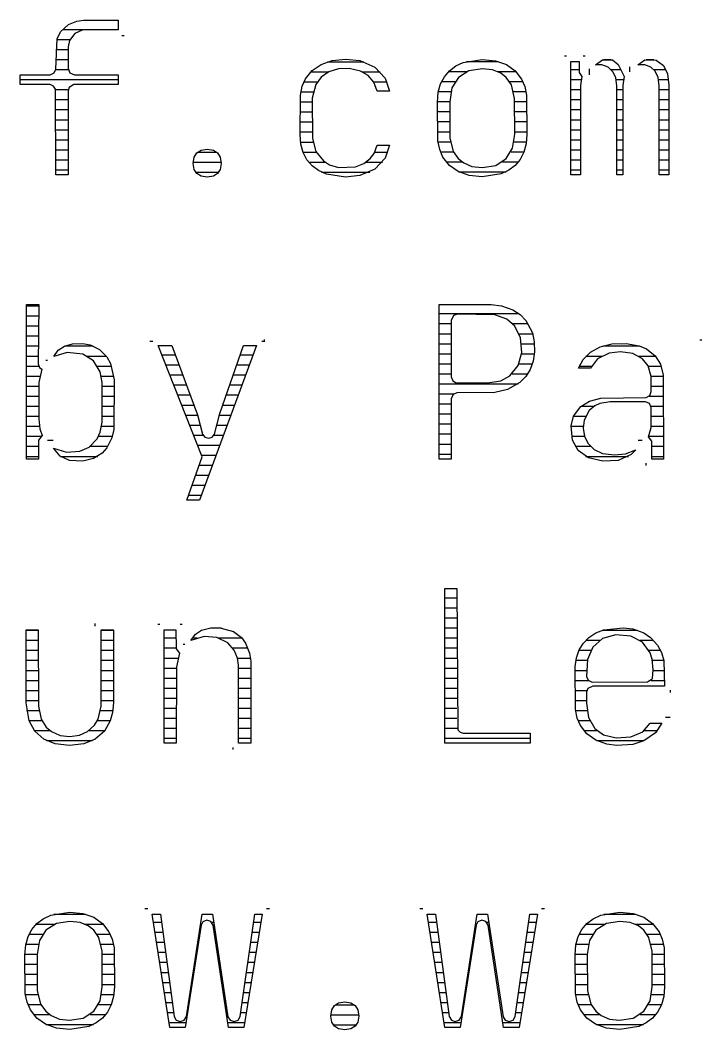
# Model space of a CAD drawing. Extents: x 7 to 280, y 7 to 360.
# Drawn here: x 131.01 to 139.16, y 172.59 to 184.66 of the extents above; entities that cross this region are included whole.
import ezdxf

# ---------------------------------------------------------------- set-up
doc = ezdxf.new("R2010")
doc.units = 0
doc.layers.add('SCORE', color=5, linetype='CONTINUOUS')

msp = doc.modelspace()

# ---------------------------------------------------------------- linework, layer by layer
at = {"layer": 'SCORE'}
for p, q in [((131.6916, 184.6514), (131.7729, 184.6634)), ((131.7729, 184.6634), (132.1843, 184.665)), ((132.1843, 184.665), (132.1843, 184.5509)), ((131.4966, 184.5267), (131.5923, 184.613)), ((131.5199, 184.555), (132.1843, 184.555)), ((131.5923, 184.613), (131.6916, 184.6514)), ((131.7567, 184.5443), (131.6683, 184.505)), ((132.1843, 184.5509), (131.7567, 184.5443)), ((131.4414, 184.0806), (131.456, 184.441)), ((131.4546, 184.435), (131.6105, 184.435)), ((131.456, 184.441), (131.4966, 184.5267)), ((131.6046, 184.4217), (131.5883, 184.348)), ((131.6683, 184.505), (131.6046, 184.4217)), ((132.2312, 184.48), (132.2593, 184.48)), ((131.4417, 184.315), (131.5876, 184.315)), ((131.5883, 184.348), (131.5876, 184.0879)), ((131.4417, 184.195), (131.5876, 184.195)), ((134.6113, 184.1367), (134.7451, 184.1833)), ((134.7451, 184.1833), (134.9039, 184.1992)), ((134.9039, 184.1992), (135.076, 184.181)), ((135.076, 184.181), (135.2547, 184.1033)), ((136.3114, 184.16), (136.5379, 184.1954)), ((136.5379, 184.1954), (136.6965, 184.1795)), ((136.6965, 184.1795), (136.8269, 184.1332)), ((137.521, 184.24), (137.5453, 184.24)), ((137.7451, 184.24), (137.7695, 184.24)), ((137.8919, 184.1308), (137.9752, 184.1916)), ((137.9752, 184.1916), (138.093, 184.1899)), ((137.9897, 184.195), (138.0745, 184.195)), ((138.093, 184.1899), (138.163, 184.1351)), ((138.3958, 184.1297), (138.4819, 184.1914)), ((138.4819, 184.1914), (138.6155, 184.1882)), ((138.4974, 184.195), (138.5879, 184.195)), ((138.6155, 184.1882), (138.7036, 184.1231)), ((131.4197, 184.0349), (131.4414, 184.0806)), ((131.4405, 184.075), (131.5888, 184.075)), ((131.5876, 184.0879), (131.6096, 184.0349)), ((134.4258, 183.9649), (134.5044, 184.0632)), ((134.5044, 184.0632), (134.6113, 184.1367)), ((134.6877, 184.1676), (135.1241, 184.1676)), ((134.8185, 184.0823), (134.7059, 184.0476)), ((134.9462, 184.0875), (134.8185, 184.0823)), ((135.0837, 184.0565), (134.9462, 184.0875)), ((135.2547, 184.1033), (135.3774, 183.9715)), ((136.0855, 183.9884), (136.1456, 184.0599)), ((136.1456, 184.0599), (136.2207, 184.1171)), ((136.2207, 184.1171), (136.3114, 184.16)), ((136.3783, 184.0588), (136.2521, 183.9781)), ((136.348, 184.1715), (136.7285, 184.1715)), ((136.5406, 184.0851), (136.3783, 184.0588)), ((136.662, 184.0704), (136.5406, 184.0851)), ((136.7602, 184.0297), (136.662, 184.0704)), ((136.8269, 184.1332), (136.9304, 184.0599)), ((136.9304, 184.0599), (137.0073, 183.9612)), ((137.596, 182.815), (137.596, 184.1718)), ((137.596, 184.1718), (137.6945, 184.1718)), ((137.596, 184.075), (137.6945, 184.075)), ((137.6945, 184.1718), (137.6959, 184.0399)), ((137.821, 184.0119), (137.821, 184.0841)), ((137.9684, 184.1295), (137.8919, 184.1308)), ((138.0413, 184.1028), (137.9684, 184.1295)), ((138.1021, 184.0448), (138.0413, 184.1028)), ((138.0769, 184.075), (138.1934, 184.075)), ((138.163, 184.1351), (138.2358, 183.992)), ((138.301, 184.0464), (138.301, 184.1052)), ((138.4797, 184.1295), (138.3958, 184.1297)), ((138.5532, 184.1015), (138.4797, 184.1295)), ((138.604, 184.0539), (138.5532, 184.1015)), ((138.5858, 184.075), (138.7324, 184.075)), ((138.7036, 184.1231), (138.7512, 184.0248)), ((131.0149, 184.0129), (131.3741, 184.0133)), ((131.0149, 183.8947), (131.0149, 184.0129)), ((131.0149, 183.955), (132.1843, 183.955)), ((131.3741, 184.0133), (131.4197, 184.0349)), ((131.6096, 184.0349), (131.6626, 184.0129)), ((131.6626, 184.0129), (132.1843, 184.0129)), ((132.1843, 184.0129), (132.1843, 183.8947)), ((134.3859, 183.8749), (134.4258, 183.9649)), ((134.4888, 184.0476), (134.7059, 184.0476)), ((134.6123, 183.9819), (134.549, 183.8953)), ((134.7059, 184.0476), (134.6123, 183.9819)), ((135.1737, 184.0022), (135.0837, 184.0565)), ((135.1029, 184.0476), (135.3193, 184.0476)), ((135.2418, 183.9226), (135.1737, 184.0022)), ((135.3774, 183.9715), (135.4311, 183.8164)), ((136.0404, 183.9025), (136.0855, 183.9884)), ((136.1374, 184.0515), (136.3606, 184.0515)), ((136.2521, 183.9781), (136.1756, 183.8548)), ((136.7171, 184.0515), (136.9386, 184.0515)), ((136.8256, 183.9777), (136.7602, 184.0297)), ((136.8857, 183.8908), (136.8256, 183.9777)), ((137.0073, 183.9612), (137.0466, 183.871)), ((137.596, 183.955), (137.7176, 183.955)), ((137.6959, 184.0399), (137.7275, 183.9924)), ((137.7275, 183.9924), (137.7112, 183.8845)), ((138.1342, 183.9742), (138.1021, 184.0448)), ((138.1458, 183.8805), (138.1342, 183.9742)), ((138.1388, 183.955), (138.2254, 183.955)), ((138.2358, 183.992), (138.2186, 183.8846)), ((138.6406, 183.9783), (138.604, 184.0539)), ((138.6532, 183.8805), (138.6406, 183.9783)), ((138.6463, 183.955), (138.7645, 183.955)), ((138.7512, 184.0248), (138.7684, 183.8858)), ((131.3741, 183.8944), (131.0149, 183.8947)), ((131.4143, 183.8777), (131.3741, 183.8944)), ((131.4385, 183.8415), (131.4143, 183.8777)), ((131.4417, 182.815), (131.4385, 183.8415)), ((131.4401, 183.835), (131.5892, 183.835)), ((131.6002, 183.8614), (131.5876, 183.8197)), ((131.5876, 183.8197), (131.5876, 182.815)), ((131.6553, 183.8944), (131.6002, 183.8614)), ((132.1843, 183.8947), (131.6553, 183.8944)), ((134.3639, 183.7698), (134.3859, 183.8749)), ((134.4066, 183.9276), (134.5678, 183.9276)), ((134.549, 183.8953), (134.5068, 183.7329)), ((135.2384, 183.9276), (135.3994, 183.9276)), ((135.2835, 183.8164), (135.2418, 183.9226)), ((136.0128, 183.8026), (136.0404, 183.9025)), ((136.053, 183.9315), (136.2143, 183.9315)), ((136.1756, 183.8548), (136.1492, 183.6868)), ((136.8624, 183.9315), (137.0229, 183.9315)), ((136.9253, 183.7279), (136.8857, 183.8908)), ((137.0466, 183.871), (137.0683, 183.7668)), ((137.596, 183.835), (137.7112, 183.835)), ((137.7112, 183.8845), (137.7112, 182.815)), ((138.1458, 182.815), (138.1458, 183.8805)), ((138.1458, 183.835), (138.2186, 183.835)), ((138.2186, 183.8846), (138.2186, 182.815)), ((138.6532, 182.815), (138.6532, 183.8805)), ((138.6532, 183.835), (138.7684, 183.835)), ((138.7684, 183.8858), (138.7684, 182.815)), ((131.4417, 183.715), (131.5876, 183.715)), ((134.3595, 183.2972), (134.3639, 183.7698)), ((134.3694, 183.8076), (134.5179, 183.8076)), ((134.5068, 183.7329), (134.5073, 183.2501)), ((135.4311, 183.8164), (135.2835, 183.8164)), ((136.0034, 183.6859), (136.0128, 183.8026)), ((136.0147, 183.8115), (136.1628, 183.8115)), ((136.9132, 183.8115), (137.0614, 183.8115)), ((136.9266, 183.3), (136.9253, 183.7279)), ((137.0683, 183.7668), (137.0725, 183.301)), ((137.596, 183.715), (137.7112, 183.715)), ((138.1458, 183.715), (138.2186, 183.715)), ((138.6532, 183.715), (138.7684, 183.715)), ((131.4417, 183.595), (131.5876, 183.595)), ((134.3595, 183.6876), (134.5054, 183.6876)), ((136.0076, 183.2219), (136.0034, 183.6859)), ((136.0035, 183.6915), (136.1494, 183.6915)), ((136.1492, 183.6868), (136.1506, 183.2591)), ((136.9265, 183.6915), (137.0724, 183.6915)), ((137.596, 183.595), (137.7112, 183.595)), ((138.1458, 183.595), (138.2186, 183.595)), ((138.6532, 183.595), (138.7684, 183.595)), ((131.4417, 183.475), (131.5876, 183.475)), ((134.3595, 183.5676), (134.5054, 183.5676)), ((136.0034, 183.5715), (136.1492, 183.5715)), ((136.9266, 183.5715), (137.0725, 183.5715)), ((137.596, 183.475), (137.7112, 183.475)), ((138.1458, 183.475), (138.2186, 183.475)), ((138.6532, 183.475), (138.7684, 183.475)), ((131.4417, 183.355), (131.5876, 183.355)), ((134.3595, 183.4476), (134.5054, 183.4476)), ((136.0034, 183.4515), (136.1492, 183.4515)), ((136.9266, 183.4515), (137.0725, 183.4515)), ((137.596, 183.355), (137.7112, 183.355)), ((138.1458, 183.355), (138.2186, 183.355)), ((138.6532, 183.355), (138.7684, 183.355)), ((131.4417, 183.235), (131.5876, 183.235)), ((134.3595, 183.3276), (134.5054, 183.3276)), ((134.3691, 183.1818), (134.3595, 183.2972)), ((134.5073, 183.2501), (134.5489, 183.0939)), ((136.0034, 183.3315), (136.1492, 183.3315)), ((136.0293, 183.1173), (136.0076, 183.2219)), ((136.1506, 183.2591), (136.1909, 183.0962)), ((136.9007, 183.1329), (136.9266, 183.3)), ((136.9266, 183.3315), (137.0725, 183.3315)), ((137.0725, 183.301), (137.0631, 183.1854)), ((137.596, 183.235), (137.7112, 183.235)), ((138.1458, 183.235), (138.2186, 183.235)), ((138.6532, 183.235), (138.7684, 183.235)), ((131.4417, 183.115), (131.5876, 183.115)), ((133.1272, 183.0778), (133.1773, 183.1101)), ((133.1773, 183.1101), (133.2503, 183.1219)), ((133.2503, 183.1219), (133.3238, 183.1101)), ((133.3238, 183.1101), (133.3736, 183.078)), ((134.3654, 183.2076), (134.5125, 183.2076)), ((134.3972, 183.0822), (134.3691, 183.1818)), ((134.5489, 183.0939), (134.6406, 182.9811)), ((135.2459, 183.072), (135.2834, 183.1705)), ((135.2834, 183.1705), (135.4311, 183.1705)), ((135.4311, 183.1705), (135.3774, 183.0154)), ((136.0091, 183.2115), (136.1558, 183.2115)), ((136.0687, 183.0264), (136.0293, 183.1173)), ((136.1909, 183.0962), (136.252, 183.0092)), ((136.8257, 183.0097), (136.9007, 183.1329)), ((136.9201, 183.2115), (137.0668, 183.2115)), ((137.0631, 183.1854), (137.0354, 183.0856)), ((137.596, 183.115), (137.7112, 183.115)), ((138.1458, 183.115), (138.2186, 183.115)), ((138.6532, 183.115), (138.7684, 183.115)), ((131.4417, 182.995), (131.5876, 182.995)), ((133.0831, 182.951), (133.095, 183.0267)), ((133.095, 183.0267), (133.1272, 183.0778)), ((133.138, 183.0877), (133.363, 183.0877)), ((133.3736, 183.078), (133.4056, 183.0269)), ((133.4056, 183.0269), (133.4174, 182.951)), ((134.3952, 183.0876), (134.5524, 183.0876)), ((134.4431, 182.9957), (134.3972, 183.0822)), ((134.5046, 182.9238), (134.4431, 182.9957)), ((134.6406, 182.9811), (134.7125, 182.9366)), ((135.1226, 182.9495), (135.1994, 183.0094)), ((135.1994, 183.0094), (135.2459, 183.072)), ((135.2539, 183.0876), (135.4103, 183.0876)), ((135.3774, 183.0154), (135.2547, 182.8835)), ((136.0384, 183.0915), (136.1935, 183.0915)), ((136.1457, 182.9271), (136.0687, 183.0264)), ((136.1056, 182.9715), (136.2967, 182.9715)), ((136.252, 183.0092), (136.3174, 182.9575)), ((136.6993, 182.9281), (136.8257, 183.0097)), ((136.7809, 182.9715), (136.9703, 182.9715)), ((136.883, 183.0915), (137.0375, 183.0915)), ((136.9903, 182.9989), (136.9302, 182.927)), ((137.0354, 183.0856), (136.9903, 182.9989)), ((137.596, 182.995), (137.7112, 182.995)), ((138.1458, 182.995), (138.2186, 182.995)), ((138.6532, 182.995), (138.7684, 182.995)), ((131.4417, 182.875), (131.5876, 182.875)), ((133.0947, 182.8798), (133.0831, 182.951)), ((133.0838, 182.9677), (133.4168, 182.9677)), ((133.1266, 182.8309), (133.0947, 182.8798)), ((133.4059, 182.8797), (133.3743, 182.8307)), ((133.4174, 182.951), (133.4059, 182.8797)), ((134.464, 182.9676), (134.6592, 182.9676)), ((134.5817, 182.8663), (134.5046, 182.9238)), ((134.6752, 182.8231), (134.5817, 182.8663)), ((134.7125, 182.9366), (134.8182, 182.9047)), ((134.8182, 182.9047), (135.0215, 182.9106)), ((135.0215, 182.9106), (135.1226, 182.9495)), ((135.2547, 182.8835), (135.076, 182.8058)), ((135.151, 182.9676), (135.344, 182.9676)), ((136.2494, 182.8537), (136.1457, 182.9271)), ((136.3799, 182.8074), (136.2494, 182.8537)), ((136.254, 182.8515), (136.8223, 182.8515)), ((136.3174, 182.9575), (136.4151, 182.9166)), ((136.4151, 182.9166), (136.5352, 182.9018)), ((136.5352, 182.9018), (136.6993, 182.9281)), ((136.8554, 182.8697), (136.765, 182.8268)), ((136.9302, 182.927), (136.8554, 182.8697)), ((137.596, 182.875), (137.7112, 182.875)), ((138.1458, 182.875), (138.2186, 182.875)), ((138.6532, 182.875), (138.7684, 182.875)), ((131.5876, 182.815), (131.4417, 182.815)), ((133.1123, 182.8477), (133.3885, 182.8477)), ((133.1768, 182.7993), (133.1266, 182.8309)), ((133.2503, 182.7877), (133.1768, 182.7993)), ((133.3244, 182.7993), (133.2503, 182.7877)), ((133.3743, 182.8307), (133.3244, 182.7993)), ((134.6168, 182.8476), (135.1929, 182.8476)), ((134.9039, 182.7876), (134.6752, 182.8231)), ((135.076, 182.8058), (134.9039, 182.7876)), ((136.5379, 182.7915), (136.3799, 182.8074)), ((136.765, 182.8268), (136.5379, 182.7915)), ((137.7112, 182.815), (137.596, 182.815)), ((138.2186, 182.815), (138.1458, 182.815)), ((138.7684, 182.815), (138.6532, 182.815)), ((131.0902, 179.415), (131.0902, 181.265)), ((131.0902, 181.265), (131.2361, 181.265)), ((131.0902, 181.2477), (131.2361, 181.2477)), ((131.2361, 181.265), (131.2284, 180.5534)), ((136.0217, 179.415), (136.0217, 181.265)), ((136.0217, 181.265), (136.6459, 181.2639)), ((136.6459, 181.2639), (136.7669, 181.2481)), ((136.7669, 181.2481), (136.9042, 181.1989)), ((136.9042, 181.1989), (136.9896, 181.143)), ((131.0902, 181.1277), (131.2361, 181.1277)), ((136.0217, 181.155), (136.9738, 181.155)), ((136.195, 181.1317), (136.1676, 181.0737)), ((136.1676, 181.0737), (136.1676, 180.4003)), ((136.2426, 181.1487), (136.195, 181.1317)), ((136.69, 181.1414), (136.2426, 181.1487)), ((136.8333, 181.0879), (136.69, 181.1414)), ((136.9283, 181.0031), (136.8333, 181.0879)), ((136.9896, 181.143), (137.0584, 181.0732)), ((137.0584, 181.0732), (137.1371, 180.925)), ((131.0902, 181.0077), (131.2361, 181.0077)), ((136.0217, 181.035), (136.1676, 181.035)), ((136.8998, 181.035), (137.0852, 181.035)), ((136.9963, 180.8668), (136.9283, 181.0031)), ((137.1371, 180.925), (137.1599, 180.8174)), ((131.0902, 180.8877), (131.2356, 180.8877)), ((132.5631, 180.8268), (132.6007, 180.8268)), ((133.9028, 180.8268), (133.938, 180.8268)), ((133.9352, 180.8192), (133.9352, 180.8468)), ((136.0217, 180.915), (136.1676, 180.915)), ((136.9796, 180.915), (137.1399, 180.915)), ((137.0107, 180.6906), (136.9963, 180.8668)), ((137.1599, 180.8174), (137.1632, 180.6966)), ((138.0887, 180.7923), (138.2582, 180.7972)), ((138.2582, 180.7972), (138.4153, 180.7687)), ((139.1379, 180.84), (139.1623, 180.84)), ((131.0902, 180.7677), (131.2329, 180.7677)), ((131.4151, 180.6438), (131.4697, 180.7158)), ((131.5759, 180.6914), (131.4151, 180.6438)), ((131.4697, 180.7158), (131.5443, 180.7658)), ((131.5443, 180.7658), (131.6386, 180.7936)), ((131.549, 180.7677), (131.8874, 180.7677)), ((131.7637, 180.6682), (131.5759, 180.6914)), ((131.6386, 180.7936), (131.7634, 180.7971)), ((131.7634, 180.7971), (131.851, 180.7807)), ((131.851, 180.7807), (131.961, 180.7269)), ((131.961, 180.7269), (132.0501, 180.6368)), ((133.1897, 179.4398), (132.6655, 180.7718)), ((132.6655, 180.7718), (132.8287, 180.7718)), ((132.8287, 180.7718), (133.134, 179.9447)), ((133.838, 180.7718), (133.1595, 178.9218)), ((133.4017, 179.96), (133.6844, 180.7718)), ((133.6844, 180.7718), (133.838, 180.7718)), ((136.0217, 180.795), (136.1676, 180.795)), ((136.9671, 180.5324), (137.0107, 180.6906)), ((137.0093, 180.795), (137.1617, 180.795)), ((137.1632, 180.6966), (137.1467, 180.5851)), ((137.743, 180.6073), (137.8301, 180.6934)), ((137.8301, 180.6934), (137.9471, 180.7572)), ((138.0564, 180.6829), (137.917, 180.6149)), ((137.9471, 180.7572), (138.0887, 180.7923)), ((137.9782, 180.7676), (138.4182, 180.7676)), ((138.1924, 180.6991), (138.0564, 180.6829)), ((138.3392, 180.6774), (138.1924, 180.6991)), ((138.4522, 180.6145), (138.3392, 180.6774)), ((138.4153, 180.7687), (138.5009, 180.7319)), ((138.5009, 180.7319), (138.6037, 180.6515)), ((131.0902, 180.6477), (131.2301, 180.6477)), ((131.3198, 180.6), (131.3423, 180.6)), ((131.8893, 180.5883), (131.7637, 180.6682)), ((131.8094, 180.6477), (132.0414, 180.6477)), ((131.9695, 180.4579), (131.8893, 180.5883)), ((132.0501, 180.6368), (132.0938, 180.5599)), ((132.0938, 180.5599), (132.139, 180.3631)), ((132.7089, 180.6618), (132.8693, 180.6618)), ((133.6461, 180.6618), (133.7976, 180.6618)), ((136.0217, 180.675), (136.1676, 180.675)), ((137.0088, 180.675), (137.1613, 180.675)), ((137.1467, 180.5851), (137.1113, 180.4871)), ((137.6903, 180.504), (137.743, 180.6073)), ((137.7779, 180.6476), (137.9668, 180.6476)), ((137.917, 180.6149), (137.8326, 180.504)), ((138.4056, 180.6476), (138.6069, 180.6476)), ((138.5205, 180.5284), (138.4522, 180.6145)), ((138.6037, 180.6515), (138.6703, 180.5483)), ((131.0902, 180.5277), (131.2352, 180.5277)), ((131.2284, 180.5534), (131.2446, 180.5123)), ((131.2754, 180.4896), (131.2374, 180.3307)), ((131.2446, 180.5123), (131.2754, 180.4896)), ((131.9367, 180.5277), (132.1061, 180.5277)), ((131.9938, 180.3316), (131.9695, 180.4579)), ((132.7563, 180.5418), (132.9137, 180.5418)), ((133.6043, 180.5418), (133.7536, 180.5418)), ((136.0217, 180.555), (136.1676, 180.555)), ((136.0217, 180.435), (136.1676, 180.435)), ((136.8661, 180.4097), (136.9671, 180.5324)), ((136.8948, 180.435), (137.0815, 180.435)), ((136.9774, 180.555), (137.1382, 180.555)), ((137.1113, 180.4871), (137.0578, 180.4016)), ((137.8326, 180.504), (137.6903, 180.504)), ((137.6993, 180.5276), (137.8436, 180.5276)), ((138.5558, 180.4029), (138.5205, 180.5284)), ((138.5208, 180.5276), (138.6777, 180.5276)), ((138.6703, 180.5483), (138.7013, 180.419)), ((131.0902, 180.4077), (131.2482, 180.4077)), ((131.2374, 180.3307), (131.2361, 179.8962)), ((131.9833, 180.4077), (132.1343, 180.4077)), ((131.9938, 179.8553), (131.9938, 180.3316)), ((132.139, 180.3631), (132.1332, 179.7674)), ((132.8037, 180.4218), (132.958, 180.4218)), ((133.5625, 180.4218), (133.7096, 180.4218)), ((136.0217, 180.315), (136.9677, 180.315)), ((136.1676, 180.4003), (136.1846, 180.3527)), ((136.1846, 180.3527), (136.228, 180.3267)), ((136.228, 180.3267), (136.6021, 180.3253)), ((136.6021, 180.3253), (136.762, 180.3518)), ((136.762, 180.3518), (136.8661, 180.4097)), ((136.9889, 180.3312), (136.8387, 180.2466)), ((137.0578, 180.4016), (136.9889, 180.3312)), ((138.5552, 180.4076), (138.7018, 180.4076)), ((138.5576, 180.2241), (138.5558, 180.4029)), ((138.7013, 180.419), (138.7035, 179.415)), ((131.0902, 180.2877), (131.2361, 180.2877)), ((131.9951, 180.2877), (132.141, 180.2877)), ((132.8511, 180.3018), (133.0023, 180.3018)), ((133.5206, 180.3018), (133.6656, 180.3018)), ((136.0217, 180.195), (136.1991, 180.195)), ((136.2353, 180.2086), (136.1896, 180.187)), ((136.6881, 180.2133), (136.2353, 180.2086)), ((136.8387, 180.2466), (136.6881, 180.2133)), ((138.5406, 180.1765), (138.5576, 180.2241)), ((138.5576, 180.2876), (138.7035, 180.2876)), ((131.0902, 180.1677), (131.2361, 180.1677)), ((131.9951, 180.1677), (132.141, 180.1677)), ((132.8985, 180.1818), (133.0466, 180.1818)), ((133.4788, 180.1818), (133.6216, 180.1818)), ((136.0217, 180.075), (136.1676, 180.075)), ((136.1896, 180.187), (136.1676, 180.134)), ((136.1676, 180.134), (136.1676, 179.415)), ((137.7165, 180.0458), (137.8192, 180.1074)), ((137.8192, 180.1074), (137.9539, 180.1422)), ((137.9452, 180.0816), (137.882, 180.0517)), ((138.0665, 180.1007), (137.9452, 180.0816)), ((137.9539, 180.1422), (138.4972, 180.1506)), ((138.49, 180.1004), (138.0665, 180.1007)), ((138.5356, 180.0788), (138.49, 180.1004)), ((138.4972, 180.1506), (138.5406, 180.1765)), ((138.5318, 180.1676), (138.7035, 180.1676)), ((138.5572, 180.0331), (138.5356, 180.0788)), ((131.0902, 180.0477), (131.2361, 180.0477)), ((131.9951, 180.0477), (132.141, 180.0477)), ((132.9458, 180.0618), (133.0909, 180.0618)), ((133.3368, 179.7146), (133.4017, 179.96)), ((133.437, 180.0618), (133.5776, 180.0618)), ((136.0217, 179.955), (136.1676, 179.955)), ((137.6297, 179.929), (137.7165, 180.0458)), ((137.7189, 180.0476), (137.8761, 180.0476)), ((137.8175, 179.9965), (137.7569, 179.8806)), ((137.882, 180.0517), (137.8175, 179.9965)), ((138.5543, 180.0476), (138.7035, 180.0476)), ((138.5559, 179.7927), (138.5572, 180.0331)), ((131.0902, 179.9277), (131.2361, 179.9277)), ((131.2361, 179.8962), (131.2488, 179.776)), ((131.9718, 179.736), (131.9938, 179.8553)), ((131.9951, 179.9277), (132.141, 179.9277)), ((132.9932, 179.9418), (133.1349, 179.9418)), ((133.134, 179.9447), (133.1949, 179.7146)), ((133.3959, 179.9418), (133.5336, 179.9418)), ((136.0217, 179.835), (136.1676, 179.835)), ((137.6018, 179.8121), (137.6297, 179.929)), ((137.6292, 179.9276), (137.7737, 179.9276)), ((137.7569, 179.8806), (137.7458, 179.7859)), ((138.5576, 179.9276), (138.7035, 179.9276)), ((131.0902, 179.8077), (131.2428, 179.8077)), ((131.2488, 179.776), (131.276, 179.6959)), ((131.9363, 179.6584), (131.9718, 179.736)), ((131.9887, 179.8077), (132.1375, 179.8077)), ((132.1332, 179.7674), (132.1105, 179.6696)), ((133.0406, 179.8218), (133.1685, 179.8218)), ((133.1949, 179.7146), (133.2208, 179.679)), ((133.311, 179.679), (133.3368, 179.7146)), ((133.3632, 179.8218), (133.4896, 179.8218)), ((136.0217, 179.715), (136.1676, 179.715)), ((137.6016, 179.8076), (137.7464, 179.8076)), ((137.616, 179.6426), (137.6018, 179.8121)), ((137.7458, 179.7859), (137.7614, 179.6832)), ((138.5256, 179.6817), (138.5559, 179.7927)), ((138.5567, 179.8076), (138.7035, 179.8076)), ((131.0902, 179.6877), (131.2621, 179.6877)), ((131.2334, 179.6423), (131.232, 179.415)), ((131.276, 179.6959), (131.2334, 179.6423)), ((131.34, 179.64), (131.4085, 179.64)), ((131.838, 179.5562), (131.9363, 179.6584)), ((131.9521, 179.6877), (132.1155, 179.6877)), ((132.1105, 179.6696), (132.0502, 179.5496)), ((133.088, 179.7018), (133.2007, 179.7018)), ((133.2208, 179.679), (133.2696, 179.664)), ((133.2696, 179.664), (133.311, 179.679)), ((133.3311, 179.7018), (133.4456, 179.7018)), ((136.0217, 179.595), (136.1676, 179.595)), ((137.6062, 179.6876), (137.76, 179.6876)), ((137.6848, 179.5169), (137.616, 179.6426)), ((137.7614, 179.6832), (137.8026, 179.6013)), ((137.8026, 179.6013), (137.8753, 179.5306)), ((138.4037, 179.64), (138.4515, 179.64)), ((138.5641, 179.63), (138.5256, 179.6817)), ((138.5282, 179.6876), (138.7035, 179.6876)), ((138.5655, 179.415), (138.5641, 179.63)), ((131.0902, 179.5677), (131.232, 179.5677)), ((131.4914, 179.4512), (131.4139, 179.5438)), ((131.4139, 179.5438), (131.5695, 179.496)), ((131.5695, 179.496), (131.7275, 179.5076)), ((131.7275, 179.5076), (131.838, 179.5562)), ((131.8537, 179.5677), (132.0618, 179.5677)), ((131.9931, 179.4856), (131.8903, 179.4201)), ((132.0502, 179.5496), (131.9931, 179.4856)), ((133.1354, 179.5818), (133.4016, 179.5818)), ((136.0217, 179.475), (136.1676, 179.475)), ((137.6483, 179.5676), (137.8313, 179.5676)), ((137.8068, 179.4291), (137.6848, 179.5169)), ((137.8753, 179.5306), (137.9756, 179.4833)), ((137.9756, 179.4833), (138.1173, 179.4642)), ((138.1173, 179.4642), (138.25, 179.478)), ((138.3197, 179.469), (138.161, 179.3998)), ((138.25, 179.478), (138.3738, 179.5256)), ((138.3738, 179.5256), (138.3197, 179.469)), ((138.5655, 179.5676), (138.7035, 179.5676)), ((131.0902, 179.4477), (131.232, 179.4477)), ((131.232, 179.415), (131.0902, 179.415)), ((131.6034, 179.3999), (131.4914, 179.4512)), ((131.4968, 179.4477), (131.9421, 179.4477)), ((131.7634, 179.3898), (131.6034, 179.3999)), ((131.8903, 179.4201), (131.7634, 179.3898)), ((133.0069, 178.9218), (133.1897, 179.4398)), ((133.1828, 179.4618), (133.3576, 179.4618)), ((136.1676, 179.415), (136.0217, 179.415)), ((137.7704, 179.4476), (138.2879, 179.4476)), ((137.9795, 179.3894), (137.8068, 179.4291)), ((138.161, 179.3998), (137.9795, 179.3894)), ((138.4974, 179.34), (138.4974, 179.3644)), ((138.5655, 179.4476), (138.7035, 179.4476)), ((138.7035, 179.415), (138.5655, 179.415)), ((133.1638, 179.3418), (133.3136, 179.3418)), ((133.119, 179.2218), (133.2695, 179.2218)), ((133.0741, 179.1018), (133.2255, 179.1018)), ((133.1595, 178.9218), (133.0069, 178.9218)), ((133.0293, 178.9818), (133.1815, 178.9818)), ((136.0897, 176.015), (136.0897, 177.865)), ((136.0897, 177.865), (136.2355, 177.865)), ((136.2355, 177.865), (136.2444, 176.177)), ((136.0897, 177.755), (136.2355, 177.755)), ((136.0897, 177.635), (136.2355, 177.635)), ((131.9097, 177.416), (131.9097, 177.4468)), ((132.659, 177.44), (132.6834, 177.44)), ((132.9264, 177.44), (132.9508, 177.44)), ((136.0897, 177.515), (136.2355, 177.515)), ((131.0847, 176.5009), (131.0847, 177.3718)), ((131.0847, 177.3718), (131.2306, 177.3718)), ((131.0847, 177.3677), (131.2306, 177.3677)), ((131.2306, 177.3718), (131.2319, 176.4598)), ((131.981, 176.4597), (131.9823, 177.3718)), ((131.9823, 177.3718), (132.1281, 177.3718)), ((131.9823, 177.3677), (132.1281, 177.3677)), ((132.1281, 177.3718), (132.1281, 176.5009)), ((132.734, 177.3718), (132.8758, 177.3718)), ((132.734, 176.015), (132.734, 177.3718)), ((132.8758, 177.3718), (132.8773, 177.1445)), ((133.056, 177.2436), (133.1099, 177.3185)), ((133.1099, 177.3185), (133.1819, 177.3665)), ((133.1819, 177.3665), (133.2765, 177.3937)), ((133.2765, 177.3937), (133.4028, 177.3972)), ((133.2883, 177.395), (133.4198, 177.395)), ((133.4028, 177.3972), (133.5645, 177.3518)), ((133.5645, 177.3518), (133.6582, 177.2793)), ((136.0897, 177.395), (136.2355, 177.395)), ((137.8134, 177.2814), (137.895, 177.3353)), ((137.895, 177.3353), (137.9911, 177.3739)), ((137.9719, 177.3676), (138.3929, 177.3676)), ((138.1357, 177.3106), (137.9771, 177.2672)), ((137.9911, 177.3739), (138.2242, 177.3982)), ((138.3134, 177.2966), (138.1357, 177.3106)), ((138.2242, 177.3982), (138.3388, 177.3829)), ((138.454, 177.223), (138.3134, 177.2966)), ((138.3388, 177.3829), (138.4692, 177.3354)), ((138.4692, 177.3354), (138.5504, 177.2815)), ((131.0847, 177.2477), (131.2306, 177.2477)), ((131.9823, 177.2477), (132.1281, 177.2477)), ((132.734, 177.275), (132.8758, 177.275)), ((132.9627, 177.2), (132.9831, 177.2)), ((133.2128, 177.2909), (133.056, 177.2436)), ((133.0733, 177.275), (133.1291, 177.275)), ((133.3661, 177.28), (133.2128, 177.2909)), ((133.4954, 177.2176), (133.3661, 177.28)), ((133.3833, 177.275), (133.6617, 177.275)), ((133.5728, 177.1294), (133.4954, 177.2176)), ((133.6582, 177.2793), (133.7071, 177.2138)), ((133.7071, 177.2138), (133.7552, 177.0933)), ((136.0897, 177.275), (136.2355, 177.275)), ((137.6973, 177.1325), (137.7479, 177.2141)), ((137.7479, 177.2141), (137.8134, 177.2814)), ((137.7774, 177.2476), (137.9445, 177.2476)), ((137.9771, 177.2672), (137.8594, 177.1645)), ((138.4222, 177.2476), (138.5864, 177.2476)), ((138.5434, 177.0966), (138.454, 177.223)), ((138.5504, 177.2815), (138.6342, 177.1885)), ((138.6342, 177.1885), (138.6794, 177.1026)), ((131.0847, 177.1277), (131.2306, 177.1277)), ((131.9823, 177.1277), (132.1281, 177.1277)), ((132.734, 177.155), (132.876, 177.155)), ((132.8773, 177.1445), (132.9186, 177.0915)), ((132.9186, 177.0915), (132.8812, 176.9315)), ((133.5557, 177.155), (133.7352, 177.155)), ((133.612, 177.0326), (133.5728, 177.1294)), ((133.7552, 177.0933), (133.77, 176.9956)), ((136.0897, 177.155), (136.2355, 177.155)), ((137.6639, 177.0383), (137.6973, 177.1325)), ((137.6952, 177.1276), (137.8366, 177.1276)), ((137.8594, 177.1645), (137.7964, 177.0183)), ((138.5285, 177.1276), (138.6684, 177.1276)), ((138.5674, 177.0196), (138.5434, 177.0966)), ((138.6794, 177.1026), (138.7069, 177.0039)), ((131.0847, 177.0077), (131.2306, 177.0077)), ((131.9823, 177.0077), (132.1281, 177.0077)), ((132.734, 177.035), (132.8985, 177.035)), ((133.6113, 177.035), (133.7657, 177.035)), ((133.6248, 176.9485), (133.612, 177.0326)), ((133.6261, 176.015), (133.6248, 176.9485)), ((133.77, 176.9956), (133.772, 176.015)), ((136.0897, 177.035), (136.2355, 177.035)), ((137.6483, 176.9301), (137.6639, 177.0383)), ((137.6574, 177.0076), (137.7945, 177.0076)), ((137.7964, 177.0183), (137.7839, 176.8154)), ((138.5801, 176.8923), (138.5674, 177.0196)), ((138.5696, 177.0076), (138.7061, 177.0076)), ((138.7069, 177.0039), (138.7164, 176.6975)), ((131.0847, 176.8877), (131.2306, 176.8877)), ((131.9823, 176.8877), (132.1281, 176.8877)), ((132.734, 176.915), (132.8807, 176.915)), ((132.8812, 176.9315), (132.8799, 176.015)), ((133.626, 176.915), (133.772, 176.915)), ((136.0897, 176.915), (136.2355, 176.915)), ((137.6472, 176.8876), (137.7835, 176.8876)), ((137.6514, 176.4199), (137.6483, 176.9301)), ((137.7839, 176.8154), (137.8055, 176.7696)), ((138.5712, 176.789), (138.5801, 176.8923)), ((138.5801, 176.8876), (138.7164, 176.8876)), ((131.0847, 176.7677), (131.2306, 176.7677)), ((131.9823, 176.7677), (132.1281, 176.7677)), ((132.734, 176.795), (132.8799, 176.795)), ((133.6261, 176.795), (133.772, 176.795)), ((136.0897, 176.795), (136.2355, 176.795)), ((137.6472, 176.7676), (137.8077, 176.7676)), ((137.8585, 176.6975), (137.8005, 176.67)), ((137.8055, 176.7696), (137.8513, 176.7481)), ((137.8513, 176.7481), (138.5126, 176.7497)), ((138.7164, 176.6975), (137.8585, 176.6975)), ((138.5126, 176.7497), (138.5712, 176.789)), ((138.5541, 176.7676), (138.7164, 176.7676)), ((131.0847, 176.6477), (131.2306, 176.6477)), ((131.9823, 176.6477), (132.1281, 176.6477)), ((132.734, 176.675), (132.8799, 176.675)), ((133.6261, 176.675), (133.772, 176.675)), ((136.0897, 176.675), (136.2355, 176.675)), ((137.6472, 176.6476), (137.7879, 176.6476)), ((137.7839, 176.6298), (137.7835, 176.4937)), ((137.8005, 176.67), (137.7839, 176.6298)), ((138.7868, 176.6225), (138.7868, 176.6499)), ((131.0847, 176.5277), (131.2306, 176.5277)), ((131.1202, 176.2828), (131.0847, 176.5009)), ((131.2319, 176.4598), (131.2666, 176.3051)), ((131.9456, 176.3047), (131.981, 176.4597)), ((131.9823, 176.5277), (132.1281, 176.5277)), ((132.1281, 176.5009), (132.1189, 176.3829)), ((132.734, 176.555), (132.8799, 176.555)), ((133.6261, 176.555), (133.772, 176.555)), ((136.0897, 176.555), (136.2355, 176.555)), ((137.6472, 176.5276), (137.7835, 176.5276)), ((137.7835, 176.4937), (137.8094, 176.3217)), ((131.0909, 176.4077), (131.2378, 176.4077)), ((131.975, 176.4077), (132.1219, 176.4077)), ((132.1189, 176.3829), (132.0922, 176.2826)), ((132.734, 176.435), (132.8799, 176.435)), ((133.6261, 176.435), (133.772, 176.435)), ((136.0897, 176.435), (136.2355, 176.435)), ((137.673, 176.3169), (137.6514, 176.4199)), ((137.6532, 176.4076), (137.7894, 176.4076)), ((138.7286, 176.3291), (138.7828, 176.3291)), ((131.1187, 176.2877), (131.275, 176.2877)), ((131.1909, 176.159), (131.1202, 176.2828)), ((131.2666, 176.3051), (131.3271, 176.2097)), ((131.3271, 176.2097), (131.3898, 176.1553)), ((131.8206, 176.1551), (131.9029, 176.2319)), ((131.9029, 176.2319), (131.9456, 176.3047)), ((131.9373, 176.2877), (132.0938, 176.2877)), ((132.0922, 176.2826), (132.0206, 176.159)), ((132.734, 176.315), (132.8799, 176.315)), ((133.6261, 176.315), (133.772, 176.315)), ((136.0897, 176.315), (136.2355, 176.315)), ((137.7125, 176.2264), (137.673, 176.3169)), ((137.6835, 176.2876), (137.8228, 176.2876)), ((137.79, 176.1265), (137.7125, 176.2264)), ((137.8094, 176.3217), (137.8851, 176.1924)), ((138.457, 176.1513), (138.5437, 176.2568)), ((138.5437, 176.2568), (138.6842, 176.2568)), ((138.6842, 176.2568), (138.6074, 176.1409)), ((131.1846, 176.1677), (131.373, 176.1677)), ((131.2977, 176.0649), (131.1909, 176.159)), ((131.3898, 176.1553), (131.4917, 176.1099)), ((131.4917, 176.1099), (131.6075, 176.096)), ((131.6075, 176.096), (131.7253, 176.1119)), ((131.7253, 176.1119), (131.8206, 176.1551)), ((131.838, 176.1677), (132.027, 176.1677)), ((132.0206, 176.159), (131.9122, 176.0649)), ((132.734, 176.195), (132.8799, 176.195)), ((133.6261, 176.195), (133.772, 176.195)), ((136.0897, 176.195), (136.2377, 176.195)), ((136.2444, 176.177), (136.2752, 176.1462)), ((136.2752, 176.1462), (136.3105, 176.1373)), ((136.3105, 176.1373), (137.1109, 176.1373)), ((137.1109, 176.1373), (137.1109, 176.015)), ((137.7526, 176.1676), (137.9109, 176.1676)), ((137.895, 176.0515), (137.79, 176.1265)), ((137.8851, 176.1924), (137.9863, 176.1182)), ((137.9863, 176.1182), (138.1374, 176.0797)), ((138.1374, 176.0797), (138.3141, 176.0905)), ((138.3141, 176.0905), (138.457, 176.1513)), ((138.6074, 176.1409), (138.4684, 176.0447)), ((138.4774, 176.1676), (138.6312, 176.1676)), ((131.434, 176.0075), (131.2977, 176.0649)), ((131.3289, 176.0477), (131.8807, 176.0477)), ((131.6045, 175.9877), (131.434, 176.0075)), ((131.775, 176.0075), (131.6045, 175.9877)), ((131.9122, 176.0649), (131.775, 176.0075)), ((132.734, 176.075), (132.8799, 176.075)), ((132.8799, 176.015), (132.734, 176.015)), ((133.6261, 176.075), (133.772, 176.075)), ((133.772, 176.015), (133.6261, 176.015)), ((136.0897, 176.075), (137.1109, 176.075)), ((137.1109, 176.015), (136.0897, 176.015)), ((138.0261, 176.0039), (137.895, 176.0515)), ((137.9031, 176.0476), (138.4741, 176.0476)), ((138.141, 175.9887), (138.0261, 176.0039)), ((138.3371, 176.0022), (138.141, 175.9887)), ((138.4684, 176.0447), (138.3371, 176.0022)), ((133.559, 175.94), (133.559, 175.9629)), ((132.5048, 174.04), (132.5406, 174.04)), ((133.9594, 174.04), (133.9957, 174.04)), ((135.7924, 174.04), (135.8283, 174.04)), ((137.2471, 174.04), (137.2834, 174.04)), ((131.2141, 173.8599), (131.2892, 173.9171)), ((131.2892, 173.9171), (131.3799, 173.96)), ((131.3799, 173.96), (131.6064, 173.9954)), ((131.4165, 173.9715), (131.797, 173.9715)), ((131.6064, 173.9954), (131.765, 173.9795)), ((131.765, 173.9795), (131.8954, 173.9332)), ((131.8954, 173.9332), (131.9988, 173.8599)), ((132.8025, 172.615), (132.5913, 173.9718)), ((132.5913, 173.9718), (132.6905, 173.9718)), ((132.6905, 173.9718), (132.8551, 172.7466)), ((133.0019, 172.7453), (133.1901, 173.9718)), ((133.1901, 173.9718), (133.312, 173.9718)), ((133.312, 173.9718), (133.4987, 172.7445)), ((133.6454, 172.7457), (133.8199, 173.9718)), ((133.9088, 173.9718), (133.69, 172.615)), ((133.8199, 173.9718), (133.9088, 173.9718)), ((136.0901, 172.615), (135.8789, 173.9718)), ((135.8789, 173.9718), (135.9781, 173.9718)), ((135.9781, 173.9718), (136.1428, 172.7466)), ((136.2896, 172.7453), (136.4778, 173.9718)), ((136.4778, 173.9718), (136.5996, 173.9718)), ((136.5996, 173.9718), (136.7863, 172.7445)), ((136.9331, 172.7457), (137.1075, 173.9718)), ((137.1965, 173.9718), (136.9776, 172.615)), ((137.1075, 173.9718), (137.1965, 173.9718)), ((137.7894, 173.8599), (137.8645, 173.9171)), ((137.8645, 173.9171), (137.9553, 173.96)), ((137.9553, 173.96), (138.1818, 173.9954)), ((137.9918, 173.9715), (138.3723, 173.9715)), ((138.1818, 173.9954), (138.3403, 173.9795)), ((138.3403, 173.9795), (138.4707, 173.9332)), ((138.4707, 173.9332), (138.5742, 173.8599)), ((131.1539, 173.7884), (131.2141, 173.8599)), ((131.2059, 173.8515), (131.4291, 173.8515)), ((131.4468, 173.8588), (131.3206, 173.7781)), ((131.6091, 173.8851), (131.4468, 173.8588)), ((131.7305, 173.8704), (131.6091, 173.8851)), ((131.8287, 173.8297), (131.7305, 173.8704)), ((131.7856, 173.8515), (132.0071, 173.8515)), ((131.8941, 173.7777), (131.8287, 173.8297)), ((131.9988, 173.8599), (132.0758, 173.7612)), ((132.6063, 173.875), (132.7039, 173.875)), ((133.1762, 173.8413), (132.988, 172.615)), ((133.1986, 173.8793), (133.1762, 173.8413)), ((133.2459, 173.8988), (133.1986, 173.8793)), ((133.2947, 173.8835), (133.2459, 173.8988)), ((133.3223, 173.8405), (133.2947, 173.8835)), ((133.3039, 173.875), (133.3269, 173.875)), ((133.5053, 172.615), (133.3223, 173.8405)), ((133.8059, 173.875), (133.8932, 173.875)), ((135.894, 173.875), (135.9916, 173.875)), ((136.4639, 173.8413), (136.2757, 172.615)), ((136.4863, 173.8793), (136.4639, 173.8413)), ((136.5336, 173.8988), (136.4863, 173.8793)), ((136.5823, 173.8835), (136.5336, 173.8988)), ((136.61, 173.8405), (136.5823, 173.8835)), ((136.5916, 173.875), (136.6146, 173.875)), ((136.793, 172.615), (136.61, 173.8405)), ((137.0935, 173.875), (137.1808, 173.875)), ((137.7293, 173.7884), (137.7894, 173.8599)), ((137.7812, 173.8515), (138.0044, 173.8515)), ((138.0222, 173.8588), (137.8959, 173.7781)), ((138.1844, 173.8851), (138.0222, 173.8588)), ((138.3059, 173.8704), (138.1844, 173.8851)), ((138.404, 173.8297), (138.3059, 173.8704)), ((138.3609, 173.8515), (138.5825, 173.8515)), ((138.4694, 173.7777), (138.404, 173.8297)), ((138.5742, 173.8599), (138.6512, 173.7612)), ((131.0813, 173.6026), (131.1089, 173.7025)), ((131.1089, 173.7025), (131.1539, 173.7884)), ((131.1215, 173.7315), (131.2828, 173.7315)), ((131.3206, 173.7781), (131.2441, 173.6548)), ((131.9542, 173.6908), (131.8941, 173.7777)), ((131.9309, 173.7315), (132.0914, 173.7315)), ((131.9938, 173.5279), (131.9542, 173.6908)), ((132.0758, 173.7612), (132.1151, 173.671)), ((132.625, 173.755), (132.7206, 173.755)), ((133.7885, 173.755), (133.8738, 173.755)), ((135.9127, 173.755), (136.0083, 173.755)), ((137.0762, 173.755), (137.1615, 173.755)), ((137.6567, 173.6026), (137.6843, 173.7025)), ((137.6843, 173.7025), (137.7293, 173.7884)), ((137.6969, 173.7315), (137.8581, 173.7315)), ((137.8959, 173.7781), (137.8195, 173.6548)), ((138.5296, 173.6908), (138.4694, 173.7777)), ((138.5063, 173.7315), (138.6667, 173.7315)), ((138.5692, 173.5279), (138.5296, 173.6908)), ((138.6512, 173.7612), (138.6905, 173.671)), ((131.0719, 173.4859), (131.0813, 173.6026)), ((131.0832, 173.6115), (131.2313, 173.6115)), ((131.2441, 173.6548), (131.2177, 173.4868)), ((131.9817, 173.6115), (132.1298, 173.6115)), ((132.1151, 173.671), (132.1368, 173.5668)), ((132.1368, 173.5668), (132.141, 173.101)), ((132.6437, 173.635), (132.7373, 173.635)), ((133.7711, 173.635), (133.8545, 173.635)), ((135.9314, 173.635), (136.025, 173.635)), ((137.0588, 173.635), (137.1421, 173.635)), ((137.6472, 173.4859), (137.6567, 173.6026)), ((137.6585, 173.6115), (137.8067, 173.6115)), ((137.8195, 173.6548), (137.7931, 173.4868)), ((138.5571, 173.6115), (138.7052, 173.6115)), ((138.6905, 173.671), (138.7121, 173.5668)), ((138.7121, 173.5668), (138.7164, 173.101)), ((131.0761, 173.0219), (131.0719, 173.4859)), ((131.072, 173.4915), (131.2179, 173.4915)), ((131.2177, 173.4868), (131.2191, 173.0591)), ((131.9951, 173.1), (131.9938, 173.5279)), ((131.995, 173.4915), (132.1409, 173.4915)), ((132.6624, 173.515), (132.754, 173.515)), ((133.7538, 173.515), (133.8351, 173.515)), ((135.95, 173.515), (136.0417, 173.515)), ((137.0415, 173.515), (137.1228, 173.515)), ((137.6514, 173.0219), (137.6472, 173.4859)), ((137.6473, 173.4915), (137.7932, 173.4915)), ((137.7931, 173.4868), (137.7944, 173.0591)), ((138.5705, 173.1), (138.5692, 173.5279)), ((138.5704, 173.4915), (138.7163, 173.4915)), ((131.0719, 173.3715), (131.2177, 173.3715)), ((131.9951, 173.3715), (132.141, 173.3715)), ((132.6811, 173.395), (132.7707, 173.395)), ((133.7364, 173.395), (133.8158, 173.395)), ((135.9687, 173.395), (136.0584, 173.395)), ((137.0241, 173.395), (137.1034, 173.395)), ((137.6472, 173.3715), (137.7931, 173.3715)), ((138.5705, 173.3715), (138.7164, 173.3715)), ((131.0719, 173.2515), (131.2177, 173.2515)), ((131.9951, 173.2515), (132.141, 173.2515)), ((132.6997, 173.275), (132.7874, 173.275)), ((133.7191, 173.275), (133.7964, 173.275)), ((135.9874, 173.275), (136.0751, 173.275)), ((137.0068, 173.275), (137.0841, 173.275)), ((137.6472, 173.2515), (137.7931, 173.2515)), ((138.5705, 173.2515), (138.7164, 173.2515)), ((131.0719, 173.1315), (131.2177, 173.1315)), ((131.9692, 172.9329), (131.9951, 173.1)), ((131.9951, 173.1315), (132.141, 173.1315)), ((132.141, 173.101), (132.1316, 172.9854)), ((132.7184, 173.155), (132.8041, 173.155)), ((133.7017, 173.155), (133.777, 173.155)), ((136.0061, 173.155), (136.0918, 173.155)), ((136.9894, 173.155), (137.0647, 173.155)), ((137.6472, 173.1315), (137.7931, 173.1315)), ((138.5446, 172.9329), (138.5705, 173.1)), ((138.5705, 173.1315), (138.7164, 173.1315)), ((138.7164, 173.101), (138.7069, 172.9854)), ((131.0978, 172.9173), (131.0761, 173.0219)), ((131.0776, 173.0115), (131.2243, 173.0115)), ((131.2191, 173.0591), (131.2594, 172.8962)), ((131.9886, 173.0115), (132.1353, 173.0115)), ((132.1316, 172.9854), (132.1039, 172.8856)), ((132.7371, 173.035), (132.8208, 173.035)), ((133.6845, 173.035), (133.7577, 173.035)), ((136.0248, 173.035), (136.1085, 173.035)), ((136.9721, 173.035), (137.0454, 173.035)), ((137.6731, 172.9173), (137.6514, 173.0219)), ((137.6529, 173.0115), (137.7997, 173.0115)), ((137.7944, 173.0591), (137.8348, 172.8962)), ((138.564, 173.0115), (138.7106, 173.0115)), ((138.7069, 172.9854), (138.6793, 172.8856)), ((131.1372, 172.8264), (131.0978, 172.9173)), ((131.1069, 172.8915), (131.262, 172.8915)), ((131.2142, 172.7271), (131.1372, 172.8264)), ((131.2594, 172.8962), (131.3205, 172.8092)), ((131.8942, 172.8097), (131.9692, 172.9329)), ((131.9515, 172.8915), (132.106, 172.8915)), ((132.1039, 172.8856), (132.0588, 172.7989)), ((132.7558, 172.915), (132.8363, 172.915)), ((133.6677, 172.915), (133.7383, 172.915)), ((134.727, 172.751), (134.7389, 172.8267)), ((134.7389, 172.8267), (134.771, 172.8778)), ((134.771, 172.8778), (134.8211, 172.9101)), ((134.7819, 172.8877), (135.0068, 172.8877)), ((134.8211, 172.9101), (134.8941, 172.9219)), ((134.8941, 172.9219), (134.9677, 172.9101)), ((134.9677, 172.9101), (135.0175, 172.878)), ((135.0175, 172.878), (135.0494, 172.8269)), ((135.0494, 172.8269), (135.0612, 172.751)), ((136.0434, 172.915), (136.1239, 172.915)), ((136.9554, 172.915), (137.026, 172.915)), ((137.7125, 172.8264), (137.6731, 172.9173)), ((137.6822, 172.8915), (137.8373, 172.8915)), ((137.7896, 172.7271), (137.7125, 172.8264)), ((137.8348, 172.8962), (137.8958, 172.8092)), ((138.4695, 172.8097), (138.5446, 172.9329)), ((138.5268, 172.8915), (138.6814, 172.8915)), ((138.6793, 172.8856), (138.6341, 172.7989)), ((131.1741, 172.7715), (131.3652, 172.7715)), ((131.3179, 172.6537), (131.2142, 172.7271)), ((131.3205, 172.8092), (131.3859, 172.7575)), ((131.3859, 172.7575), (131.4836, 172.7166)), ((131.4836, 172.7166), (131.6037, 172.7018)), ((131.6037, 172.7018), (131.7678, 172.7281)), ((131.7678, 172.7281), (131.8942, 172.8097)), ((131.8494, 172.7715), (132.0388, 172.7715)), ((131.9987, 172.727), (131.9239, 172.6697)), ((132.0588, 172.7989), (131.9987, 172.727)), ((132.7744, 172.795), (132.8497, 172.795)), ((132.8551, 172.7466), (132.8809, 172.7036)), ((132.9754, 172.7027), (133.0019, 172.7453)), ((133.4987, 172.7445), (133.5251, 172.7019)), ((133.6196, 172.7027), (133.6454, 172.7457)), ((133.6512, 172.795), (133.719, 172.795)), ((134.7386, 172.6798), (134.727, 172.751)), ((134.7276, 172.7677), (135.0606, 172.7677)), ((135.0612, 172.751), (135.0497, 172.6797)), ((136.0621, 172.795), (136.1374, 172.795)), ((136.1428, 172.7466), (136.1685, 172.7036)), ((136.2631, 172.7027), (136.2896, 172.7453)), ((136.7863, 172.7445), (136.8128, 172.7019)), ((136.9073, 172.7027), (136.9331, 172.7457)), ((136.9389, 172.795), (137.0067, 172.795)), ((137.7494, 172.7715), (137.9405, 172.7715)), ((137.8932, 172.6537), (137.7896, 172.7271)), ((137.8958, 172.8092), (137.9612, 172.7575)), ((137.9612, 172.7575), (138.0589, 172.7166)), ((138.0589, 172.7166), (138.1791, 172.7018)), ((138.1791, 172.7018), (138.3432, 172.7281)), ((138.3432, 172.7281), (138.4695, 172.8097)), ((138.4247, 172.7715), (138.6142, 172.7715)), ((138.5741, 172.727), (138.4992, 172.6697)), ((138.6341, 172.7989), (138.5741, 172.727)), ((131.4484, 172.6074), (131.3179, 172.6537)), ((131.3225, 172.6515), (131.8908, 172.6515)), ((131.6064, 172.5915), (131.4484, 172.6074)), ((131.8335, 172.6268), (131.6064, 172.5915)), ((131.9239, 172.6697), (131.8335, 172.6268)), ((132.7931, 172.675), (132.9973, 172.675)), ((132.988, 172.615), (132.8025, 172.615)), ((132.8809, 172.7036), (132.928, 172.6864)), ((132.928, 172.6864), (132.9754, 172.7027)), ((133.4964, 172.675), (133.6996, 172.675)), ((133.69, 172.615), (133.5053, 172.615)), ((133.5251, 172.7019), (133.5725, 172.6855)), ((133.5725, 172.6855), (133.6196, 172.7027)), ((134.7704, 172.6309), (134.7386, 172.6798)), ((134.7561, 172.6477), (135.0323, 172.6477)), ((134.8206, 172.5993), (134.7704, 172.6309)), ((134.8941, 172.5877), (134.8206, 172.5993)), ((134.9682, 172.5993), (134.8941, 172.5877)), ((135.0181, 172.6307), (134.9682, 172.5993)), ((135.0497, 172.6797), (135.0181, 172.6307)), ((136.0808, 172.675), (136.285, 172.675)), ((136.2757, 172.615), (136.0901, 172.615)), ((136.1685, 172.7036), (136.2156, 172.6864)), ((136.2156, 172.6864), (136.2631, 172.7027)), ((136.784, 172.675), (136.9873, 172.675)), ((136.9776, 172.615), (136.793, 172.615)), ((136.8128, 172.7019), (136.8602, 172.6855)), ((136.8602, 172.6855), (136.9073, 172.7027)), ((138.0238, 172.6074), (137.8932, 172.6537)), ((137.8979, 172.6515), (138.4661, 172.6515)), ((138.1818, 172.5915), (138.0238, 172.6074)), ((138.4088, 172.6268), (138.1818, 172.5915)), ((138.4992, 172.6697), (138.4088, 172.6268))]:
    msp.add_line(p, q, dxfattribs=at)

doc.saveas('drawing.dxf')
